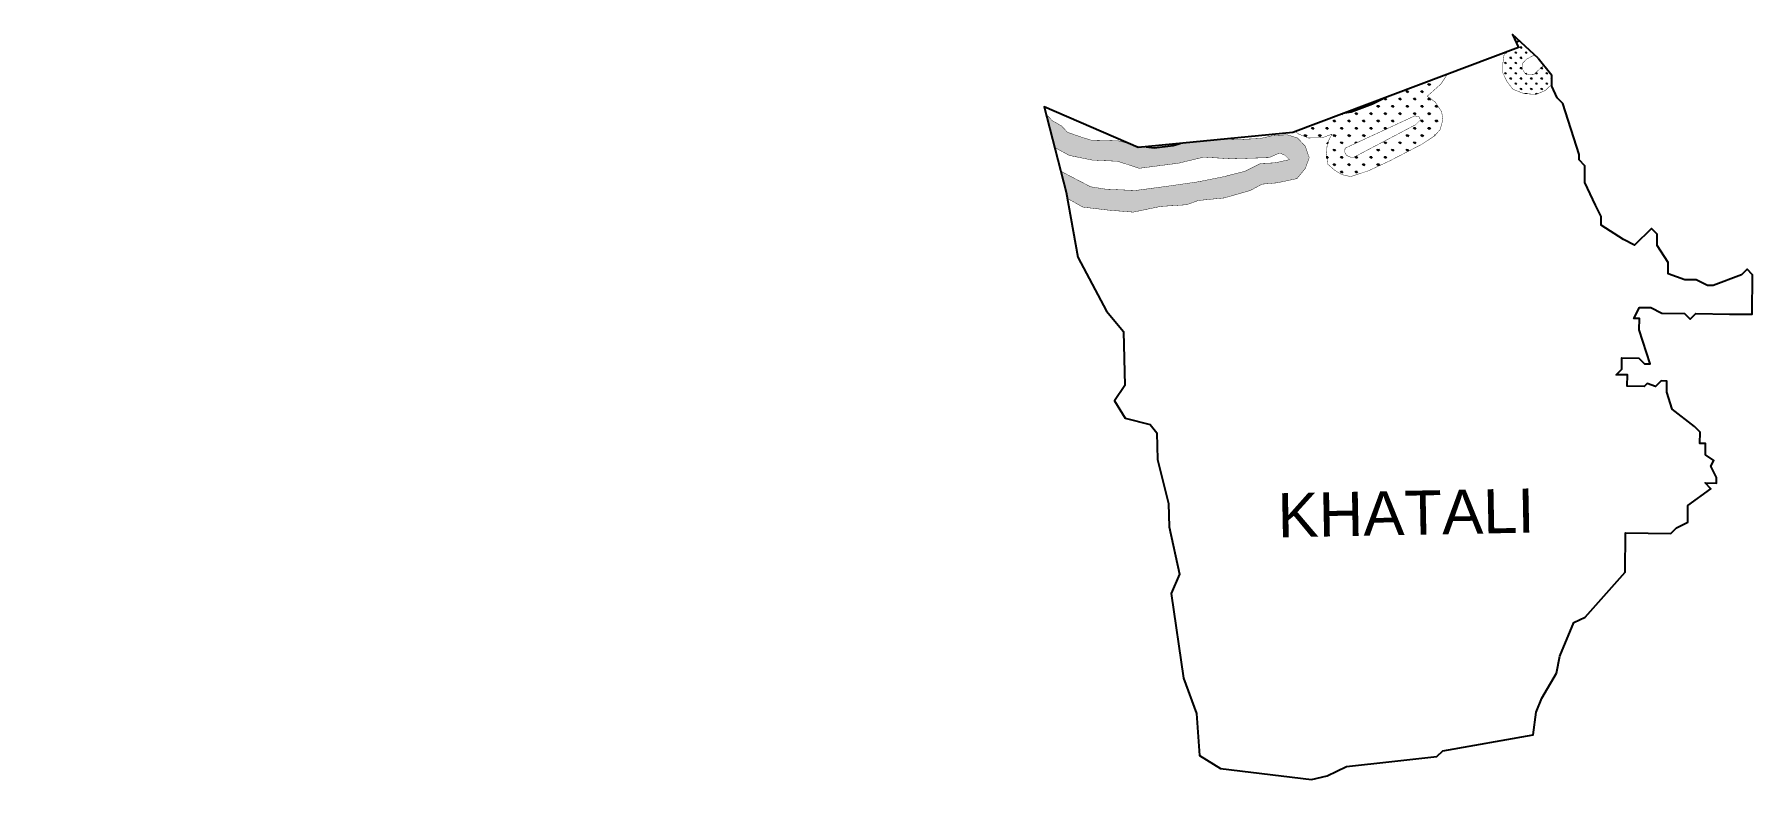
# Model space of a CAD drawing. Header units: feet. Extents: x 260098 to 264331, y 2166896 to 2168732.
import ezdxf

# ---------------------------------------------------------------- set-up
doc = ezdxf.new("R2010")
doc.units = ezdxf.units.FT
doc.header["$MEASUREMENT"] = 0
for name, color, linetype in [('MANGROOVES BUFFER ZONE', 120, 'Continuous'), ('VILLAGE BOUNDRY', 3, 'Continuous'), ('VILLAGE NAME', 250, 'Continuous')]:
    doc.layers.add(name, color=color, linetype=linetype)
pattern_1 = [(90, (0, 0), (-17.96051224, 17.96051224), [4.7625, -31.15852448]), (45, (0, 0), (-17.96051224, 17.96051224), [4.7625, -20.6375]), (135, (0, 0), (-17.96051224, -17.96051224), [4.7625, -20.6375])]

msp = doc.modelspace()

# ---------------------------------------------------------------- hatches: boundary and pattern name
at = {"layer": 'MANGROOVES BUFFER ZONE'}
h = msp.add_hatch(dxfattribs=at)
h.set_pattern_fill('GRASS', color=256)
h.set_pattern_definition(pattern_1)
h.paths.add_polyline_path([(263560.4, 2168712.3), (263554.5, 2168690.1), (263530.3, 2168656.1), (263473.7, 2168600.6), (263394.8, 2168559.4), (263341.8, 2168540), (263270.1, 2168527.4), (263238, 2168528.1), (263230.1, 2168533.3), (263232.5, 2168540), (263245.9, 2168544), (263256.8, 2168545.4), (263331.4, 2168606.7), (263378.2, 2168643.4), (263463, 2168688.9), (263512.5, 2168723.8), (263552.1, 2168725.4)], flags=16)
h.paths.add_polyline_path([(263509, 2168528.6), (263512.9, 2168521.3), (263500.6, 2168509), (263349.3, 2168429.4), (263340.1, 2168429.4), (263330.5, 2168433.6), (263326.2, 2168441.3), (263327, 2168451.3), (263498.7, 2168530.9)], flags=16)
h.paths.add_polyline_path([(263578.9, 2168633.1), (263425.7, 2168575.5), (263473.7, 2168600.6), (263530.3, 2168656.1), (263554.5, 2168690.1), (263560.4, 2168712.3), (263552.1, 2168725.4), (263512.5, 2168723.8), (263463, 2168688.9), (263378.2, 2168643.4), (263331.4, 2168606.7), (263256.8, 2168545.4), (263245.9, 2168544), (263232.5, 2168540), (263230.1, 2168533.3), (263238, 2168528.1), (263270.1, 2168527.4), (263321.7, 2168536.5), (263204.1, 2168492.3), (263212.4, 2168486.2), (263236.7, 2168476.4), (263270.4, 2168476.8), (263294.7, 2168485.8), (263283, 2168463.4), (263281.4, 2168438), (263283.8, 2168412.5), (263300.6, 2168397.6), (263318.6, 2168386.3), (263340.9, 2168381.3), (263385.1, 2168395.9), (263437.8, 2168420.5), (263517.5, 2168461.7), (263547.1, 2168481.3), (263561, 2168496.7), (263567.9, 2168521.3), (263564.9, 2168541.3), (263548.3, 2168565.5), (263529.4, 2168579.3), (263563.3, 2168609.5)])
h = msp.add_hatch(dxfattribs=at)
h.set_pattern_fill('GRASS', color=256, scale=18)
h.paths.add_polyline_path([(263770.2, 2168636.1), (263767, 2168640.3), (263763.4, 2168647.7), (263763.2, 2168655.1), (263764, 2168660.4), (263774.1, 2168670.6), (263794, 2168681.1), (263756.6, 2168715.5), (263748.7, 2168711.3), (263754.5, 2168699), (263723.3, 2168687.3), (263718.9, 2168682.9), (263715.4, 2168658.2), (263715.7, 2168636.3), (263726.2, 2168614.8), (263740.6, 2168596.2), (263768.3, 2168585.6), (263797.5, 2168583.8), (263819.9, 2168593.2), (263836.3, 2168608.7), (263836.6, 2168631.4), (263816.6, 2168655.9), (263793.4, 2168634), (263789.3, 2168632.3), (263778.6, 2168632.9)])
h = msp.add_hatch(dxfattribs=at)
h.set_pattern_fill('GRASS', color=256)
h.set_pattern_definition(pattern_1)
h.paths.add_polyline_path([(262588.2, 2168454.6), (262591.5, 2168463.9), (262647.7, 2168433.4), (262703.9, 2168422), (262766.6, 2168419.1), (262819.8, 2168401.7), (262916.6, 2168414.3), (262978.9, 2168429.3), (263046.5, 2168425.1), (263139.7, 2168428.1), (263165.7, 2168439.4), (263178.6, 2168434), (263189.6, 2168423), (263154, 2168415.2), (263118.9, 2168413.6), (263080, 2168394.2), (263025.7, 2168380.6), (262963.1, 2168368.2), (262887.4, 2168357.4), (262810.4, 2168347.1), (262737.2, 2168350.4), (262700.4, 2168356.2), (262640.2, 2168387.4), (262595.7, 2168412.4), (262589.6, 2168420.9), (262587.5, 2168435.9)], flags=16)
h.paths.add_polyline_path([(260098.1, 2168357.8), (260099.3, 2168358), (260098.7, 2168358.2)])
h.paths.add_polyline_path([(263030.9, 2168473.7), (262920.8, 2168462.9), (262903.7, 2168457.7), (262857.1, 2168452.1), (262812.7, 2168457.7), (262768.8, 2168469.3), (262701.4, 2168471.1), (262680.6, 2168477.4), (262643.1, 2168490.5), (262628.6, 2168506.1), (262605.6, 2168519.1), (262590.6, 2168535.2), (262612, 2168452.8), (262591.5, 2168463.9), (262588.2, 2168454.6), (262587.5, 2168435.9), (262589.6, 2168420.9), (262595.7, 2168412.4), (262627, 2168394.8), (262640.3, 2168343.4), (262643.1, 2168327.4), (262681.4, 2168306.1), (262745.8, 2168298.6), (262805, 2168293.8), (262872.8, 2168307.9), (262936.6, 2168312), (262965.6, 2168322.5), (263029.3, 2168328.8), (263093.3, 2168347), (263122.4, 2168362.7), (263159.6, 2168366), (263208.5, 2168376.4), (263229.3, 2168401.8), (263238.7, 2168428), (263229, 2168456.2), (263210, 2168476.3), (263183.9, 2168484.5), (263146.1, 2168481.6), (263118.2, 2168475.2), (263066.5, 2168472.6)])

# ---------------------------------------------------------------- linework, layer by layer
at = {"color": 3}
msp.add_lwpolyline([(263802.5, 2168673.3), (263836.6, 2168631.4)], dxfattribs=at)
at = {"layer": 'MANGROOVES BUFFER ZONE'}
msp.add_lwpolyline([(263756.6, 2168715.5), (263748.7, 2168711.3)], dxfattribs=at)
at = {"layer": 'MANGROOVES BUFFER ZONE', "const_width": 1}
for points in [[(263723.3, 2168687.3), (263718.9, 2168682.9), (263715.4, 2168658.2), (263715.7, 2168636.3), (263726.2, 2168614.8), (263740.6, 2168596.2), (263768.3, 2168585.6), (263797.5, 2168583.8), (263819.9, 2168593.2), (263836.3, 2168608.7)], [(263794, 2168681.1), (263774.1, 2168670.6), (263764, 2168660.4), (263763.2, 2168655.1), (263763.4, 2168647.7), (263767, 2168640.3), (263770.2, 2168636.1), (263778.6, 2168632.9), (263789.3, 2168632.3), (263793.4, 2168634), (263816.6, 2168655.9)]]:
    msp.add_lwpolyline(points, dxfattribs=at)
at = {"layer": 'MANGROOVES BUFFER ZONE', "const_width": 1, "flags": 128}
for points in [[(263578.9, 2168633.1), (263563.3, 2168609.5), (263529.4, 2168579.3), (263548.3, 2168565.5), (263564.9, 2168541.3), (263567.9, 2168521.3), (263561, 2168496.7), (263547.1, 2168481.3), (263517.5, 2168461.7), (263437.8, 2168420.5), (263385.1, 2168395.9), (263340.9, 2168381.3), (263318.6, 2168386.3), (263300.6, 2168397.6), (263283.8, 2168412.5), (263281.4, 2168438), (263283, 2168463.4), (263294.7, 2168485.8), (263270.4, 2168476.8), (263236.7, 2168476.4), (263212.4, 2168486.2), (263204.1, 2168492.3)], [(262590.6, 2168535.2), (262605.6, 2168519.1), (262628.6, 2168506.1), (262643.1, 2168490.5), (262680.6, 2168477.4), (262701.4, 2168471.1), (262768.8, 2168469.3), (262796.1, 2168462.1)], [(263030.9, 2168473.7), (263066.5, 2168472.6), (263118.2, 2168475.2), (263146.1, 2168481.6), (263183.9, 2168484.5), (263210, 2168476.3), (263229, 2168456.2), (263238.7, 2168428), (263229.3, 2168401.8), (263208.5, 2168376.4), (263159.6, 2168366), (263122.4, 2168362.7), (263093.3, 2168347), (263029.3, 2168328.8), (262965.6, 2168322.5), (262936.6, 2168312), (262872.8, 2168307.9), (262805, 2168293.8), (262745.8, 2168298.6), (262681.4, 2168306.1), (262643.1, 2168327.4)], [(262612, 2168452.8), (262647.7, 2168433.4), (262703.9, 2168422), (262766.6, 2168419.1), (262819.8, 2168401.7), (262916.6, 2168414.3), (262978.9, 2168429.3), (263046.5, 2168425.1), (263139.7, 2168428.1), (263165.7, 2168439.4), (263178.6, 2168434), (263189.6, 2168423), (263154, 2168415.2), (263118.9, 2168413.6), (263080, 2168394.2), (263025.7, 2168380.6), (262963.1, 2168368.2), (262887.4, 2168357.4), (262810.4, 2168347.1), (262737.2, 2168350.4), (262700.4, 2168356.2), (262640.2, 2168387.4), (262627, 2168394.8)]]:
    msp.add_lwpolyline(points, dxfattribs=at)
at = {"layer": 'MANGROOVES BUFFER ZONE', "flags": 128}
for points in [[(263425.7, 2168575.5), (263394.8, 2168559.4), (263341.8, 2168540), (263321.7, 2168536.5)], [(262836.7, 2168454.7), (262857.1, 2168452.1), (262903.7, 2168457.7), (262920.8, 2168462.9)]]:
    msp.add_lwpolyline(points, dxfattribs=at)
at = {"layer": 'MANGROOVES BUFFER ZONE', "const_width": 1, "flags": 128}
msp.add_lwpolyline([(263327, 2168451.3), (263498.7, 2168530.9), (263509, 2168528.6), (263512.9, 2168521.3), (263500.6, 2168509), (263349.3, 2168429.4), (263340.1, 2168429.4), (263330.5, 2168433.6), (263326.2, 2168441.3)], close=True, dxfattribs=at)
at = {"layer": 'VILLAGE BOUNDRY', "color": 3}
msp.add_lwpolyline([(263802.5, 2168673.3), (263739.2, 2168731.5), (263754.5, 2168699), (263754.5, 2168699), (263754.5, 2168699), (263754.5, 2168699), (263754.5, 2168699), (263198, 2168490), (263198, 2168490), (263198, 2168490), (263198, 2168490), (263198, 2168490), (262817.5, 2168452.8), (262586, 2168553.1), (262640.3, 2168343.4), (262668.7, 2168183.2), (262668.7, 2168183.2), (262668.7, 2168183.2), (262668.7, 2168183.2), (262739.6, 2168050.2), (262739.6, 2168050.2), (262739.6, 2168050.2), (262739.6, 2168050.2), (262739.6, 2168050.2), (262781, 2168000.2), (262784.6, 2167867.1), (262758.7, 2167828.9), (262758.7, 2167828.9), (262784.9, 2167786.7), (262846.5, 2167770.6), (262846.5, 2167770.6), (262863, 2167750.2), (262865.3, 2167684.4), (262892.1, 2167576.5), (262893.7, 2167518.6), (262893.7, 2167518.6), (262893.7, 2167518.6), (262918.8, 2167402.6), (262898.8, 2167354.5), (262898.8, 2167354.5), (262929.3, 2167146.3), (262929.3, 2167146.3), (262929.3, 2167146.3), (262961.2, 2167058.9), (262961.2, 2167058.9), (262968.6, 2166955.8), (263019.8, 2166924.1), (263243.9, 2166896.5), (263243.9, 2166896.5), (263243.9, 2166896.5), (263283.2, 2166906.1), (263330.8, 2166928.6), (263442.1, 2166941.2), (263553.4, 2166953.8), (263567.4, 2166967.6), (263790.1, 2167006.7), (263797.7, 2167062.2), (263812, 2167096.7), (263847.4, 2167158.8), (263856.1, 2167200.3), (263890.5, 2167283.3), (263918.4, 2167296.9), (264017, 2167406.9), (264018.1, 2167504.1), (264129.2, 2167502.8), (264143.2, 2167516.6), (264171.2, 2167530.1), (264171.7, 2167571.8), (264227.7, 2167612.8), (264214, 2167626.9), (264241.7, 2167626.5), (264241.9, 2167640.5), (264228.3, 2167668.4), (264235.3, 2167682.3), (264214.7, 2167696.3), (264215.1, 2167724.1), (264201.2, 2167724.3), (264201.5, 2167752.1), (264187.8, 2167766.1), (264132.7, 2167808.4), (264119.3, 2167850.2), (264119.6, 2167878), (264105.7, 2167878.2), (264091.7, 2167864.4), (264070.9, 2167871.6), (264063.9, 2167864.8), (264022.2, 2167865.2), (264022.5, 2167893.3), (263994.8, 2167893.3), (264008.8, 2167907.1), (264009.1, 2167934.8), (264050.8, 2167934.3), (264064.5, 2167920.1), (264078.4, 2167920.1), (264051.6, 2168003.8), (264051.9, 2168031.6), (264038, 2168031.7), (264052.3, 2168059.4), (264080, 2168059), (264107.6, 2168044.8), (264163.2, 2168044.2), (264176.9, 2168030.1), (264191, 2168043.9), (264274.3, 2168042.9), (264329.9, 2168042.3), (264331, 2168139.5), (264317.2, 2168153.5), (264303.2, 2168139.8), (264233.4, 2168112.8), (264219.5, 2168113), (264191.9, 2168127.5), (264164.1, 2168127.5), (264122.6, 2168141.9), (264122.9, 2168169.7), (264095.7, 2168211.7), (264096, 2168239.5), (264082.2, 2168253.5), (264040.1, 2168212.3), (264012.5, 2168226.5), (263957.5, 2168261.8), (263957.6, 2168282.7), (263944, 2168310.6), (263917.3, 2168366.5), (263917.3, 2168408.2), (263903.6, 2168422.2), (263903.8, 2168436.1), (263863.5, 2168561.6), (263849.8, 2168575.6), (263836.2, 2168603.6), (263836.6, 2168631.4)], dxfattribs=at)

# ---------------------------------------------------------------- texts
at = {"layer": 'VILLAGE NAME', "insert": (263159.5, 2167601.5), "char_height": 108.748, "attachment_point": 1, "rotation": 1.1028}
msp.add_mtext_dynamic_manual_height_columns('{\\fArial|b0|i0|c0|p34;KHATALI}', width=726.929, gutter_width=543.7, heights=[0], dxfattribs=at)
msp.add_mtext_dynamic_manual_height_columns('{\\fArial|b0|i0|c0|p34;KHATALI}', width=726.929, gutter_width=543.7, heights=[0], dxfattribs=at)

doc.saveas('drawing.dxf')
